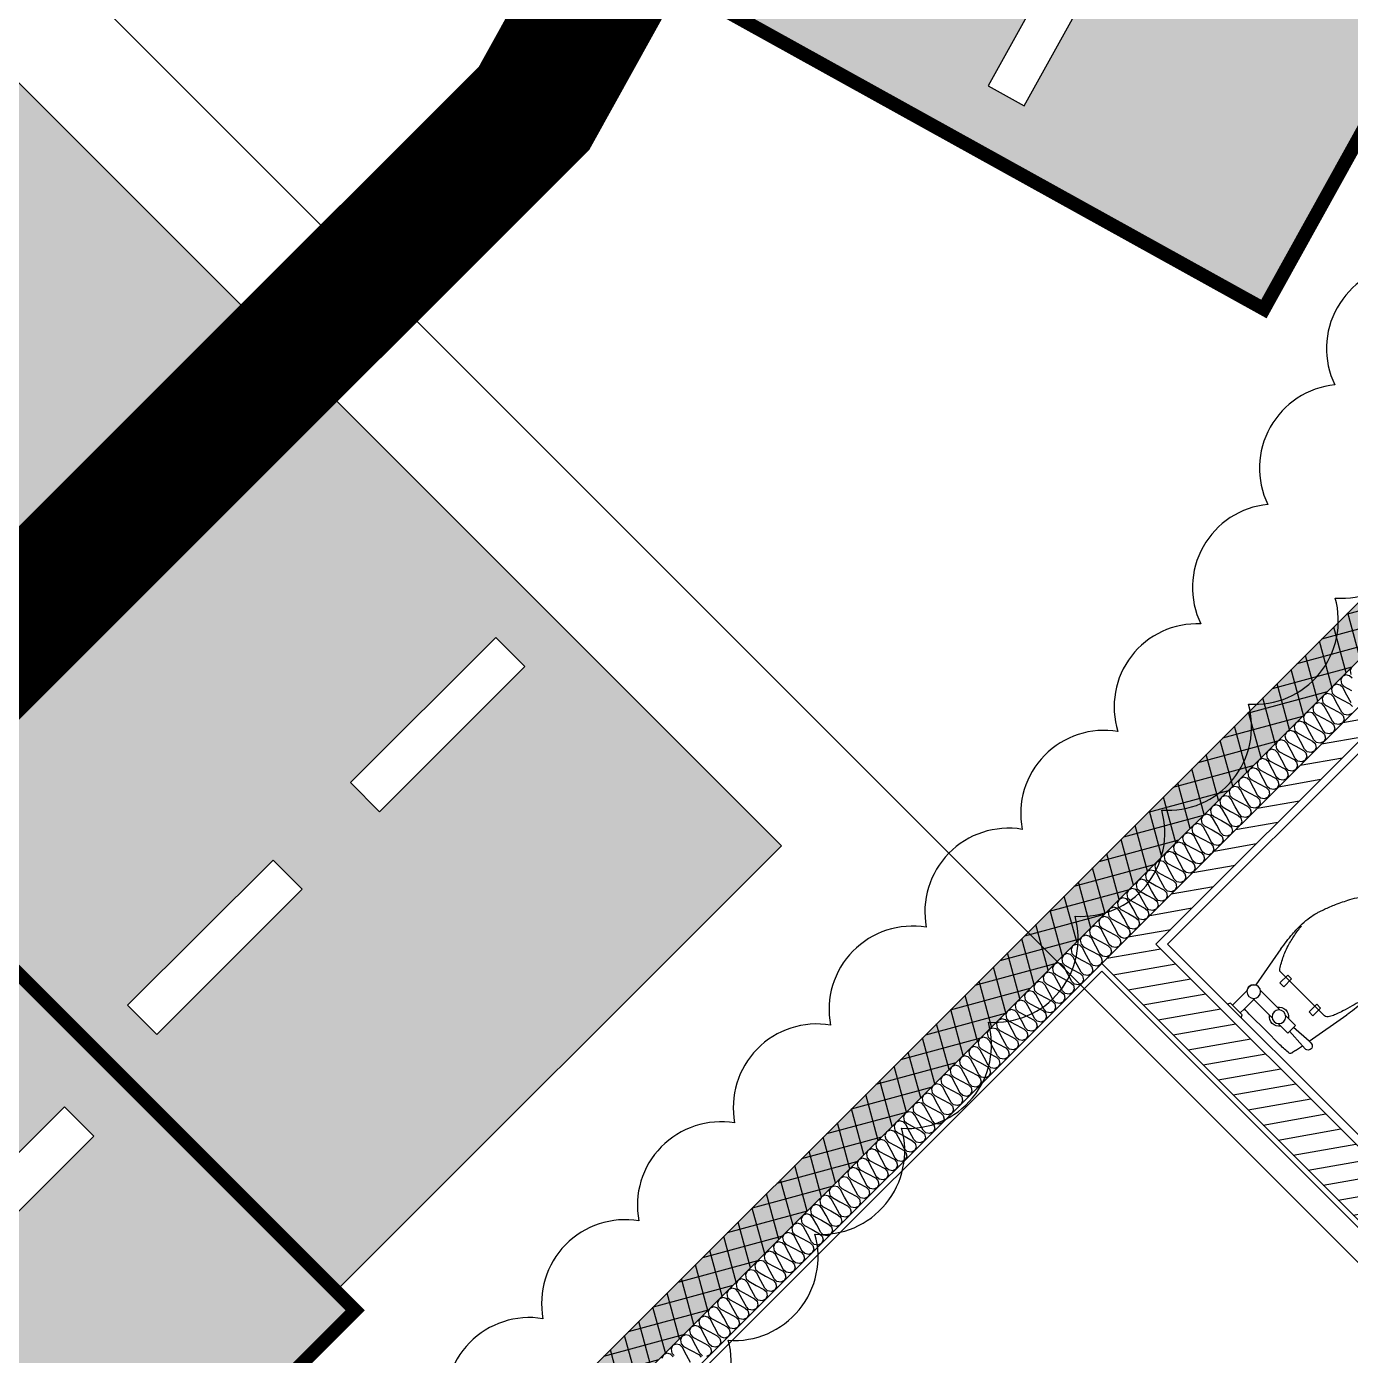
# Model space of a CAD drawing. Header units: millimetres. Extents: x -21000 to 567700, y 435000 to 850800.
# Drawn here: x 230118 to 234950, y 604985 to 609836 of the extents above; entities that cross this region are included whole.
import ezdxf
from ezdxf.xclip import XClip

# ---------------------------------------------------------------- set-up
doc = ezdxf.new("R2010")
doc.units = ezdxf.units.MM
doc.header["$LTSCALE"] = 700
doc.header["$XCLIPFRAME"] = 2
for name, pattern in [('AB_Pbase$0$주차장기둥$0$CEN', [62, 60, -1, 0, -1]), ('HIDDEN', [9.525, 6.35, -3.175]), ('p_구조전체평면도중심선$0$AB_Pbase$0$HIDDEN', [9.525, 6.35, -3.175])]:
    doc.linetypes.add(name, pattern=pattern)
doc.layers.get('0').update_dxf_attribs({"color": 2})
doc.layers.get('Defpoints').update_dxf_attribs({"color": 171})
for name, color, linetype in [('AB_Pbase$0$ELE8', 8, 'Continuous'), ('AB_Pbase$0$FIN', 6, 'Continuous'), ('AB_Pbase$0$fix', 6, 'Continuous'), ('AB_Pbase$0$HAT-BR', 5, 'Continuous'), ('AB_Pbase$0$INS', 8, 'Continuous'), ('AB_Pbase$0$WAL', 3, 'Continuous'), ('AB_Pbase$0$경량벽체 세대창고 모듈', 4, 'HIDDEN'), ('AB_Pbase$0$주차-sol', 254, 'Continuous'), ('AB_Pbase$0$주차-여행', 221, 'Continuous'), ('AB_Pbase$0$주차-일반', 9, 'Continuous'), ('AB_Pbase$0$주차장기둥$0$CEN_P', 244, 'AB_Pbase$0$주차장기둥$0$CEN'), ('p_구조전체평면도중심선$0$# 공구분할', 3, 'Continuous')]:
    doc.layers.add(name, color=color, linetype=linetype)

# ---------------------------------------------------------------- blocks, each defined once
blk = doc.blocks.new('AB_Pbase$0$C4FB110F8')
at = {"layer": 'AB_Pbase$0$fix'}
for p, q in [((20, 670), (15, 680)), ((15, 680), (85, 680)), ((85, 680), (80, 670)), ((30, 670), (20, 670)), ((30, 595), (30, 670)), ((30, 670), (70, 670)), ((80, 670), (70, 670)), ((70, 670), (70, 648.7)), ((70, 595), (70, 648.7)), ((105, 650), (180, 650)), ((180, 650), (255, 650)), ((65, 600), (165, 600)), ((195, 600), (245, 600)), ((245, 600), (245, 560)), ((310, 625), (315.6, 594.2)), ((315.6, 594.2), (330, 595)), ((10, 400), (37.9, 558.1)), ((65, 560), (165, 560)), ((245, 560), (195, 560)), ((320.8, 565.5), (350, 400)), ((330, 565), (320.8, 565.5)), ((95, 490), (115, 490)), ((95, 450), (95, 490)), ((115, 490), (115, 450)), ((245, 490), (245, 450)), ((265, 490), (245, 490)), ((265, 450), (265, 490)), ((65, 460), (180, 460)), ((115, 450), (95, 450)), ((180, 460), (295, 460)), ((245, 450), (265, 450))]:
    blk.add_line(p, q, dxfattribs=at)
blk.add_lwpolyline([(245, 590), (315.6, 594.2, -1.060552)], format="xyb", dxfattribs=at)
blk.add_lwpolyline([(320.8, 565.5), (245, 570)], dxfattribs=at)
for centre in [(50, 580), (180, 580)]:
    blk.add_circle(centre, 25, dxfattribs=at)
for centre, radius, start, end in [((105, 187.3), 462.7, 90, 94.3383), ((255, 187.3), 462.7, 84.2894, 90), ((300.5, 642.7), 5.01, 27.0737, 84.2894), ((287.2, 635.9), 20, 14.0362, 27.0737), ((63.1, 579.9), 251, 10.3597, 14.0362), ((50, 580), 25, 143.1301, 241.0628), ((180, 580), 35, 34.8499, 145.1501), ((330.9, 580), 15, 266.6335, 93.3665), ((180, 580), 35, 214.8499, 325.1501), ((462.9, 205.7), 474.7, 150.4325, 153.4349), ((201.7, 353.9), 174.4, 143.1301, 150.4325), ((65, 456.5), 3.54, 90, 143.1301), ((295, 447.7), 12.3, 45, 90), ((265, 417.7), 54.8, 24.0722, 45), ((49.1, 321.2), 291.3, 20.556, 24.0722), ((773.4, 267.5), 774.8, 170.1534, 175.2364), ((246, 309.2), 234.4, 157.1947, 164.0546), ((309.1, 282.6), 302.8, 153.4349, 157.1947), ((-206, 225.6), 563.7, 18.0286, 20.556), ((-681.9, 70.6), 1064.2, 15.9454, 18.0286), ((-413.4, 267.5), 774.8, 4.7636, 9.8466), ((596.8, 208.9), 599.2, 164.0546, 168.3435), ((-454.7, 135.6), 827.8, 13.5834, 15.9454), ((441.1, 295.2), 441.4, 175.2364, 181.9723), ((340.2, 261.9), 337.2, 168.3435, 175.6013), ((112.5, 272.6), 244.3, 4.3987, 13.5834), ((-81.1, 295.2), 441.4, 358.0277, 4.7636), ((303.4, 290.4), 303.5, 181.9723, 188.7462), ((213.8, 276.7), 212.9, 188.7462, 196.8361), ((146.2, 276.7), 212.9, 343.1639, 351.2538), ((56.6, 290.4), 303.5, 351.2538, 358.0277), ((446.3, 347), 455.9, 196.8361, 198.4349), ((968.9, 521.2), 1006.7, 198.4349, 199.5108), ((-608.9, 521.2), 1006.7, 340.4892, 341.5651), ((-86.3, 347), 455.9, 341.5651, 343.1639), ((550.1, 372.8), 562.4, 199.5108, 203.9625), ((-190.1, 372.8), 562.4, 336.0375, 340.4892), ((846.6, 504.6), 886.9, 203.9625, 207.5073), ((-486.6, 504.6), 886.9, 332.4927, 336.0375), ((252.7, 195.3), 217.3, 207.5073, 216.8699), ((297.4, 228.8), 273.1, 216.8699, 225.2192), ((62.6, 228.8), 273.1, 314.7808, 323.1301), ((107.3, 195.3), 217.3, 323.1301, 332.4927), ((221.2, 152.1), 165, 225.2192, 236.3099), ((175.5, 83.5), 82.6, 236.3099, 252.0099), ((183.3, 107.6), 107.9, 252.0099, 260.5377), ((180, 87.7), 87.7, 260.5377, 270), ((180, 87.7), 87.7, 270, 279.4623), ((176.7, 107.6), 107.9, 279.4623, 287.9901), ((184.5, 83.5), 82.6, 287.9901, 303.6901), ((138.8, 152.1), 165, 303.6901, 314.7808)]:
    blk.add_arc(centre, radius, start, end, dxfattribs=at)
blk = doc.blocks.new('AB_Pbase$0$주차장기둥$0$cen 2bl 지하')
at = {"layer": 'AB_Pbase$0$주차장기둥$0$CEN_P', "color": 54}
blk.add_line((-87764.1, 77982.1), (41391.4, 40910.3), dxfattribs=at)
blk = doc.blocks.new('AB_Pbase$0$주차장기둥')
at = {"rotation": 1.99999810188403}
blk.add_blockref('AB_Pbase$0$주차장기둥$0$cen 2bl 지하', (36991.8, -11666.7), dxfattribs=at)
blk = doc.blocks.new('AB_Pbase$0$AB_Pbase-여행주차_')
at = {"layer": 'AB_Pbase$0$주차-sol'}
h = blk.add_hatch(color=252, dxfattribs=at)
h.paths.add_polyline_path([(54378012.4, -70102333.7), (54378012.4, -70097233.7), (54375512.4, -70097233.7), (54375512.4, -70102333.7)])
h.paths.add_polyline_path([(54377037.4, -70098358.7), (54377037.4, -70098508.7), (54377787.4, -70098508.7), (54377787.4, -70098358.7)], flags=16)
h.paths.add_polyline_path([(54376487.4, -70098358.7), (54376487.4, -70098508.7), (54375737.4, -70098508.7), (54375737.4, -70098358.7)], flags=16)
at = {"layer": 'AB_Pbase$0$주차-여행', "const_width": 50}
blk.add_lwpolyline([(54378012.4, -70102333.7), (54378012.4, -70097233.7), (54375512.4, -70097233.7), (54375512.4, -70102333.7)], close=True, dxfattribs=at)
at = {"layer": 'AB_Pbase$0$주차-여행', "color": 5, "ltscale": 600}
for points in [[(54376487.4, -70098358.7), (54376487.4, -70098508.7), (54375737.4, -70098508.7), (54375737.4, -70098358.7)], [(54377037.4, -70098358.7), (54377037.4, -70098508.7), (54377787.4, -70098508.7), (54377787.4, -70098358.7)]]:
    blk.add_lwpolyline(points, close=True, dxfattribs=at)
blk = doc.blocks.new('AB_Pbase$0$주차일반')
at = {"layer": 'AB_Pbase$0$주차-sol'}
h = blk.add_hatch(color=254, dxfattribs=at)
h.dxf.hatch_style = 1
h.paths.add_polyline_path([(0, 0), (-2300, 0), (-2300, -5000), (0, -5000)])
h.paths.add_polyline_path([(-200, -3725), (-200, -3875), (-950, -3875), (-950, -3725)], flags=16)
h.paths.add_polyline_path([(-1350, -3725), (-1350, -3875), (-2100, -3875), (-2100, -3725)], flags=16)
at = {"layer": 'AB_Pbase$0$주차-일반', "color": 6}
for points in [[(0, 0), (0, -5000), (-2300, -5000), (-2300, 0)], [(-1350, -3875), (-1350, -3725), (-2100, -3725), (-2100, -3875)], [(-950, -3875), (-950, -3725), (-200, -3725), (-200, -3875)]]:
    blk.add_lwpolyline(points, close=True, dxfattribs=at)
blk = doc.blocks.new('AB_Pbase$0$pppaaa_1_1')
at = {"layer": 'AB_Pbase$0$주차-여행'}
for p, rotation in [((87906040.6, 14185065.9), 240.9999951355171), ((88243891.7, -10535107), 224.9848186016877)]:
    blk.add_blockref('AB_Pbase$0$AB_Pbase-여행주차_', p, dxfattribs=dict(at, rotation=rotation))
at = {"layer": 'AB_Pbase$0$주차-일반', "xscale": -1, "rotation": 44.98481870498729}
blk.add_blockref('AB_Pbase$0$주차일반', (227712.3, 608756.6), dxfattribs=at)
blk = doc.blocks.new('AB_Pbase')
at = {"layer": 'AB_Pbase$0$ELE8'}
h = blk.add_hatch(dxfattribs=at)
h.set_pattern_fill('NET', color=256, scale=20, angle=15.182184)
h.paths.add_polyline_path([(242568.3, 621077.2), (244588.7, 619957.3), (244661.4, 620088.5), (242509.8, 621281.1), (235027.7, 607783.1), (226424.5, 599184.4), (258210.1, 567381.9), (260268.4, 566241), (260341.1, 566372.2), (258301.3, 567502.9), (226636.7, 599184.4), (235148.7, 607691.9)])
h.paths.add_polyline_path([(247382.1, 630071), (247513.3, 629998.3), (244996.1, 625456.7), (246272.9, 624749), (245110.6, 622652.1), (244979.4, 622724.8), (246069, 624690.5), (244792, 625398.3)])
h.paths.add_polyline_path([(247988.2, 631164.3), (247876.7, 630963.1), (248007.8, 630890.4), (248119.4, 631091.6)])
h.paths.add_polyline_path([(255793.4, 631519.8), (255866.2, 631650.9), (250046.2, 634877.1), (248482.7, 632056.4), (248613.9, 631983.7), (250104.6, 634673.1)])
at = {"layer": 'AB_Pbase$0$HAT-BR'}
h = blk.add_hatch(dxfattribs=at)
h.set_pattern_fill('ANSI31', color=256, scale=20, angle=145)
h.paths.add_polyline_path([(235929.4, 604527.6), (236063.8, 604661.9), (238153, 602571.6), (240063.6, 606018.4), (240229.8, 605926.3), (238280.5, 602409.7), (237010.4, 601140.3), (237826.9, 600323.4), (237692.5, 600189.1), (236741.7, 601140.4), (238029, 602427)])
h.paths.add_polyline_path([(238632.8, 599517.1), (232550.1, 593437.5), (232684.4, 593303.2), (238767.1, 599382.7)])
h.paths.add_polyline_path([(239573, 598576.4), (244422.5, 593724.3), (238339.7, 587644.8), (238205.4, 587779.2), (244153.8, 593724.4), (239438.6, 598442)])
h.paths.add_polyline_path([(253366.3, 576146.8), (254890.9, 574621.3), (254756.5, 574487), (253231.9, 576012.5)], flags=17)
h.paths.add_polyline_path([(246954.3, 581883.1), (245525.6, 580455.2), (245391.3, 580589.5), (246820, 582017.5)])
h.paths.add_polyline_path([(247173.6, 582371), (252407.6, 587602.2), (252541.9, 587467.8), (247308, 582236.6)])
h.paths.add_polyline_path([(260580.1, 582120.7), (261142.4, 583135.1), (260976.2, 583227.2), (260414, 582212.8)], flags=17)
h.paths.add_polyline_path([(263886.9, 576046.1), (264234.4, 575698.5), (264194.3, 575658.4), (265114.4, 575148.5), (265206.5, 575314.6)])
edge = h.paths.add_edge_path()
edge.add_line((263638.9, 581842.7), (261303.6, 583137.2))
edge.add_line((261303.6, 583137.2), (261395.8, 583303.3))
edge.add_line((261395.8, 583303.3), (265930.7, 580789.6))
edge.add_line((265930.7, 580789.6), (269809.1, 587786.6))
edge.add_line((269809.1, 587786.6), (269975.3, 587694.4))
edge.add_line((269975.3, 587694.4), (266096.8, 580697.5))
edge.add_line((266096.8, 580697.5), (266534.1, 580455.1))
edge.add_line((266534.1, 580455.1), (266442, 580288.9))
edge.add_line((266442, 580288.9), (263805.1, 581750.6))
edge.add_line((263638.9, 581842.7), (262485.1, 579761.3))
edge.add_line((263805.1, 581750.6), (261405.4, 577421.6))
edge.add_line((262393, 579595.1), (259935.3, 580957.4))
edge.add_line((262485.1, 579761.3), (259861.3, 581215.7))
edge.add_line((262393, 579595.1), (261239.3, 577513.7))
edge.add_line((259861.3, 581215.7), (259168.1, 579965.2))
edge.add_line((259334.3, 579873.1), (259168.1, 579965.2))
edge.add_line((259935.3, 580957.4), (259334.3, 579873.1))
edge.add_line((261239.3, 577513.7), (258615.4, 578968.1))
edge.add_line((258615.4, 578968.1), (258523.3, 578802))
edge.add_line((258523.3, 578802), (263739.4, 575910.6))
edge.add_line((263739.4, 575910.6), (263879.2, 576050.4))
edge.add_line((263879.2, 576050.4), (261405.4, 577421.6))
edge = h.paths.add_edge_path()
edge.add_line((273761.7, 610263.5), (273411.9, 610457.4))
edge.add_line((273411.9, 610457.4), (273281, 610221.2))
edge.add_line((273281, 610221.2), (271837.9, 611021.2))
edge.add_line((271837.9, 611021.2), (270579.8, 608751.5))
edge.add_line((270579.8, 608751.5), (267899.1, 610237.5))
edge.add_line((267899.1, 610237.5), (268345.1, 611042.1))
edge.add_line((268345.1, 611042.1), (267907.8, 611284.5))
edge.add_line((267907.8, 611284.5), (267461.8, 610479.9))
edge.add_line((267461.8, 610479.9), (264676.1, 612024))
edge.add_line((264676.1, 612024), (266867.4, 615977.3))
edge.add_line((266867.4, 615977.3), (266701.3, 616069.4))
edge.add_line((266701.3, 616069.4), (265295.3, 613533))
edge.add_line((265295.3, 613533), (264945.5, 613726.9))
edge.add_line((264945.5, 613726.9), (264853.4, 613560.7))
edge.add_line((264853.4, 613560.7), (265203.2, 613366.8))
edge.add_line((265203.2, 613366.8), (264417.8, 611949.9))
edge.add_line((264417.8, 611949.9), (276229.5, 605402.6))
edge.add_line((276229.5, 605402.6), (278088.8, 608756.8))
edge.add_line((278088.8, 608756.8), (278565.5, 608492.5))
edge.add_line((278565.5, 608492.5), (278798.2, 608912.4))
edge.add_line((278798.2, 608912.4), (278719.4, 608956))
edge.add_line((278719.4, 608956), (278578.9, 608702.3))
edge.add_line((278578.9, 608702.3), (278093.4, 608971.4))
edge.add_line((278093.4, 608971.4), (278825.5, 610292.1))
edge.add_line((278825.5, 610292.1), (278746.8, 610335.7))
edge.add_line((278746.8, 610335.7), (278092.3, 609155))
edge.add_line((278092.3, 609155), (277414.5, 609530.7))
edge.add_line((277414.5, 609530.7), (277370.8, 609452))
edge.add_line((277370.8, 609452), (278048.7, 609076.3))
edge.add_line((278048.7, 609076.3), (276155.5, 605660.9))
edge.add_line((276155.5, 605660.9), (275027.2, 606286.3))
edge.add_line((275027.2, 606286.3), (275473.2, 607090.9))
edge.add_line((275473.2, 607090.9), (275394.5, 607134.6))
edge.add_line((275394.5, 607134.6), (274948.5, 606329.9))
edge.add_line((274948.5, 606329.9), (274668.6, 606485.1))
edge.add_line((274668.6, 606485.1), (275114.6, 607289.7))
edge.add_line((275114.6, 607289.7), (275035.9, 607333.3))
edge.add_line((275035.9, 607333.3), (274589.9, 606528.7))
edge.add_line((274589.9, 606528.7), (270746, 608659.4))
edge.add_line((270746, 608659.4), (271911.9, 610762.9))
edge.add_line((271911.9, 610762.9), (273538.7, 609861.1))
edge.add_line((273538.7, 609861.1), (273766.6, 610272.2))
h.paths.add_polyline_path([(249823.9, 630123.9), (248214.6, 631015.9), (248122.5, 630849.7), (249731.8, 629957.7)])
h.paths.add_polyline_path([(264448.6, 621462.8), (264706.6, 621319.7), (264798.7, 621485.9), (263959.1, 621951.3), (263866.9, 621785.1), (264282.4, 621554.9), (263271.6, 619731.3), (263437.7, 619639.2)])
h.paths.add_polyline_path([(269499.6, 619034.5), (268660, 619499.9), (268567.9, 619333.7), (269048.9, 619067.1), (267972.6, 617125.4), (268138.8, 617033.3), (269215.1, 618975), (269407.5, 618868.3)])
h.paths.add_polyline_path([(278950.9, 618872.1), (277573.4, 619635.6), (275440.2, 615787.3), (272265.3, 617547.2), (272173.2, 617381), (274499.7, 616091.4), (273527.6, 614337.8), (273693.8, 614245.7), (274665.9, 615999.3), (276004, 615257.5), (276166.4, 615550.5), (275676.7, 615822), (277647.4, 619377.4), (278858.8, 618705.9)])
h.paths.add_polyline_path([(271683.5, 616497.6), (271517.4, 616589.7), (270492, 614739.9), (270658.2, 614647.8)])
h.paths.add_polyline_path([(266121, 619581), (265095.6, 617731.2), (264929.4, 617823.3), (265954.8, 619673.1)])
h.paths.add_polyline_path([(264405.1, 617124.9), (264497.2, 617291.1), (264296.1, 617402.6), (264203.9, 617236.4)])
edge = h.paths.add_edge_path()
edge.add_line((261140, 623342.4), (261232.1, 623508.6))
edge.add_line((261232.1, 623508.6), (257484.4, 625586))
edge.add_line((257484.4, 625586), (257392.3, 625419.8))
edge.add_line((257392.3, 625419.8), (258756.7, 624663.5))
edge.add_line((258756.7, 624663.5), (257030.8, 621549.9))
edge.add_line((257030.8, 621549.9), (255666.4, 622306.2))
edge.add_line((255666.4, 622306.2), (255622.7, 622227.5))
edge.add_line((255622.7, 622227.5), (256987.1, 621471.2))
edge.add_line((256987.1, 621471.2), (256735, 621016.4))
edge.add_line((256735, 621016.4), (256813.8, 620972.7))
edge.add_line((256813.8, 620972.7), (258835.4, 624619.9))
edge.add_line((258835.4, 624619.9), (261140, 623342.4))
h.paths.add_polyline_path([(252295.3, 623557.4), (252251.7, 623478.7), (252800.5, 623174.5), (252844.1, 623253.2)], flags=17)
h.paths.add_polyline_path([(278024, 614023.5), (278741.6, 615317.9), (277798.7, 613617.1), (277877.5, 613573.4), (278119.7, 614010.5), (279335.4, 613336.6), (279379.1, 613415.3), (278163.4, 614089.2), (278820.3, 615274.3), (278741.6, 615317.9)])
h.paths.add_polyline_path([(276999.8, 611990.1), (277047.9, 611963.4), (276926.7, 611744.8), (276799.9, 611815.1), (277163.5, 612471), (277242.2, 612427.4)], flags=17)
h.paths.add_polyline_path([(275349.5, 612653.4), (275456.1, 612845.8), (275766.5, 612673.7), (275659.8, 612481.3)], flags=17)
h.paths.add_polyline_path([(274915.1, 612859.8), (274748.9, 612952), (274506.5, 612514.6), (274672.7, 612422.5)], flags=17)
h.paths.add_polyline_path([(279024.5, 610867.8), (280144.5, 612888.1), (280223.2, 612844.5), (279103.3, 610824.1)])
h.paths.add_polyline_path([(279601.8, 610547.8), (280721.7, 612568.2), (280800.4, 612524.5), (279680.5, 610504.2)])
edge = h.paths.add_edge_path()
edge.add_line((268115.9, 579441.1), (268710.6, 579111.4))
edge.add_line((268710.6, 579111.4), (268676.7, 579050.2))
edge.add_line((268676.7, 579050.2), (271436.1, 577520.6))
edge.add_line((271436.1, 577520.6), (271470, 577581.9))
edge.add_line((271470, 577581.9), (271528.2, 577686.8))
edge.add_line((271528.2, 577686.8), (268174.1, 579546.1))
edge.add_line((268174.1, 579546.1), (268115.9, 579441.1))
h.paths.add_polyline_path([(252546, 576288.4), (251117.3, 574860.5), (254615.6, 571360.4), (257807.1, 577118), (257640.9, 577210.2), (255736.8, 573775), (255682.7, 573829.2), (255548.3, 573694.9), (255641, 573602.1), (254521.2, 571582.1), (251315.3, 574789.7), (252680.4, 576154.1)])
h.paths.add_polyline_path([(254748.7, 622094.5), (254457.8, 621569.8), (254624, 621477.7), (254914.9, 622002.4)], flags=17)
h.paths.add_polyline_path([(260390.1, 620339.5), (260224, 620431.6), (261377.8, 622513.2), (261544, 622421.1)])
h.paths.add_polyline_path([(246694.2, 601788.4), (244262.8, 603136.2), (244354.9, 603302.4), (246786.3, 601954.6)])
h.paths.add_polyline_path([(264513.8, 616681.6), (263362.4, 614604.4), (263948.4, 614279.6), (263856.3, 614113.4), (262500.6, 614864.9), (262592.7, 615031.1), (263196.2, 614696.5), (264347.6, 616773.8)])
h.paths.add_polyline_path([(251505.8, 616203), (251413.7, 616036.9), (267384.3, 607184.2), (267476.4, 607350.4)])
h.paths.add_polyline_path([(271057.7, 605148), (274188.8, 603412.4), (272429, 600237.5), (270189.9, 601478.7), (270097.8, 601312.5), (274624, 598803.6), (274716.1, 598969.8), (272595.1, 600145.4), (274355, 603320.3), (277464.3, 601596.8), (270405.5, 588862.3), (265870.5, 591376.1), (265778.4, 591209.9), (270479.5, 588604), (277722.6, 601670.9), (271149.8, 605314.2)])
h.paths.add_polyline_path([(255481.8, 630440.5), (255389.7, 630274.4), (255792, 630051.4), (254296.4, 627353.1), (254375.1, 627309.5), (255870.8, 630007.7), (258726.4, 628424.8), (257230.8, 625726.6), (257396.9, 625634.5), (258984.7, 628498.9)])
h.paths.add_polyline_path([(252754.7, 624571.9), (253714.6, 626303.6), (253793.4, 626260), (252833.4, 624528.2)])
h.paths.add_polyline_path([(271454, 617733.9), (271546.1, 617900.1), (271143.9, 618123.1), (271051.8, 617956.9)])
h.paths.add_polyline_path([(274129.6, 612597.8), (274173.2, 612676.5), (272975, 613340.7), (272679.2, 612807.2), (272845.4, 612715.1), (273097.5, 613169.9)], flags=17)
h.paths.add_polyline_path([(261119, 615848), (261285.2, 615755.9), (262691.1, 618292.3), (262525, 618384.4)])
h.paths.add_polyline_path([(261302.7, 615746.2), (261210.6, 615580), (261503.6, 615417.6), (261595.7, 615583.7)], flags=17)
h.paths.add_polyline_path([(260779.6, 615235.7), (260945.8, 615143.6), (260407.7, 614172.8), (247559.5, 621294.6), (247428.3, 621367.4), (245110.6, 622652.1), (245202.7, 622818.3), (246042.3, 622352.9), (246488.4, 623157.5), (246654.5, 623065.4), (246208.5, 622260.8), (248062.7, 621233), (249400.8, 623646.9), (248952.5, 623895.4), (248996.2, 623974.1), (249984.5, 623426.3), (249940.9, 623347.5), (249479.5, 623603.3), (248141.4, 621189.3), (250017.5, 620149.4), (251359.6, 622570.7), (250948.5, 622798.5), (250988.1, 622869.9), (251939.3, 622342.7), (251895.6, 622264), (251434.3, 622519.7), (250096.2, 620105.8), (252811.9, 618600.4), (253257.9, 619405.1), (253336.6, 619361.5), (252890.6, 618556.8), (253257.9, 618353.2), (254159.7, 619980), (253792.3, 620183.6), (253676, 619973.7), (253597.3, 620017.3), (253905.1, 620572.7), (254071.3, 620480.6), (253971.9, 620301.3), (254627.9, 619937.7), (254535.8, 619771.5), (254238.4, 619936.4), (253336.7, 618309.6), (254613.6, 617601.7), (255607.5, 619394.7), (255773.6, 619302.6), (254779.8, 617509.6), (260333.6, 614431.1)])
h.paths.add_polyline_path([(251257.3, 624727.3), (251091.2, 624819.4), (250887.5, 624452.1), (248071, 626013.3), (247978.9, 625847.1), (247979.1, 625847), (246827.7, 623769.8), (246993.9, 623677.6), (248145.3, 625754.9), (251552, 623866.5), (251644.1, 624032.7), (251053.7, 624359.9)])
h.paths.add_polyline_path([(239278.8, 608614.4), (239444.9, 608522.3), (239503.1, 608627.2), (240058.5, 608319.4), (240150.6, 608485.5), (239595.2, 608793.4), (239937, 609410), (239416.6, 609698.5), (239373, 609619.7), (239727.2, 609423.4)], flags=17)
h.paths.add_polyline_path([(249096, 617321.6), (249188.1, 617487.8), (246328.1, 619073.1), (246196.9, 619145.8), (244727.6, 619960.3), (244635.4, 619794.1)])
h.paths.add_polyline_path([(244912.1, 609773.6), (245004.2, 609939.8), (238523.3, 613532.3), (235245.5, 607619), (234042, 606416.1), (235434.6, 605022.7), (235569, 605157.1), (234240, 606486.8), (235318, 607564.2), (236122.2, 609014.9), (238706.7, 607582.3), (238270.4, 606795.2), (238991.9, 606395.2), (239084, 606561.4), (238528.6, 606869.2), (239047.4, 607805.1), (238881.2, 607897.2), (238798.8, 607748.5), (238357.1, 607993.3), (239086.7, 609309.6), (239008, 609353.3), (238278.4, 608037), (236214.3, 609181.1), (238509.9, 613322.4), (242795.5, 610946.9), (241038.1, 607776.4), (241204.2, 607684.3), (242961.7, 610854.8)])
h.paths.add_polyline_path([(254770.9, 631457.8), (254937, 631365.6), (255145.7, 631742.1), (254979.5, 631834.2)])
h.paths.add_polyline_path([(254539.5, 630648.5), (254373.3, 630740.6), (254143, 630325.1), (253548.3, 630654.8), (253504.7, 630576.1), (254099.4, 630246.4), (253042.5, 628339.7), (251765.6, 629047.6), (252822.5, 630954.2), (252848.7, 630939.7), (252892.3, 631018.4), (252787.4, 631076.6), (251686.9, 629091.2), (250436.1, 629784.5), (250344, 629618.3), (251594.7, 628925), (250494.2, 626939.6), (250599.2, 626881.5), (250642.8, 626960.2), (250616.6, 626974.7), (251673.5, 628881.4), (252950.4, 628173.6), (251893.5, 626266.9), (251298.8, 626596.6), (251255.1, 626517.9), (251849.9, 626188.2), (251488.7, 625536.6), (251654.9, 625444.5)])
at = {"layer": 'AB_Pbase$0$경량벽체 세대창고 모듈'}
h = blk.add_hatch(dxfattribs=at)
h.set_pattern_fill('격자1', color=256)
h.set_pattern_definition([(360, (0, 0), (0, 1), []), (90, (0, 0), (-1, -1e-16), [])])
h.paths.add_polyline_path([(242568.3, 621077.2), (242641, 621208.4), (242509.8, 621281.1), (235027.7, 607783.1), (226424.5, 599184.4), (258210.1, 567381.9), (260268.4, 566241), (260341.1, 566372.2), (258301.3, 567502.9), (226636.7, 599184.4), (235148.7, 607691.9)])
h.paths.add_polyline_path([(247382.1, 630071), (247513.3, 629998.3), (244996.1, 625456.7), (246272.9, 624749), (245110.6, 622652.1), (244979.4, 622724.8), (246069, 624690.5), (244792, 625398.3)])
h.paths.add_polyline_path([(247988.2, 631164.3), (247876.7, 630963.1), (248007.8, 630890.4), (248119.4, 631091.6)])
h.paths.add_polyline_path([(255793.4, 631519.8), (255866.2, 631650.9), (250046.2, 634877.1), (248482.7, 632056.4), (248613.9, 631983.7), (250104.6, 634673.1)])
at = {"layer": 'AB_Pbase$0$FIN'}
for p, q in [((234282.4, 606486.7), (235342.2, 607546)), ((236332.5, 604435.6), (234282.4, 606486.7)), ((226806.4, 599184.3), (234042, 606416.1)), ((226834.6, 599184.3), (234042, 606387.8)), ((235420.5, 605008.6), (234042, 606387.8))]:
    blk.add_line(p, q, dxfattribs=at)
at = {"layer": 'AB_Pbase$0$INS'}
for points in [[(234954.4, 607497.7), (234948.5, 607485), (234951, 607470.6)], [(234956.1, 607457), (234946.8, 607466.3), (234933.2, 607469.7), (234920.5, 607463.8), (234914.5, 607451.1), (234917.1, 607436.6), (234926.4, 607427.3), (234954, 607412.5)], [(234951.8, 607367.9), (234937, 607395.5), (234922.2, 607423.1), (234912.8, 607432.4), (234899.3, 607435.8), (234886.5, 607429.9), (234880.6, 607417.1), (234883.1, 607402.7), (234892.5, 607393.4), (234920, 607378.5), (234947.6, 607363.7), (234956.9, 607354.3)], [(234954.4, 607328), (234941.7, 607322.1), (234927.2, 607324.6), (234917.9, 607334), (234903.1, 607361.6), (234888.2, 607389.1), (234878.9, 607398.5), (234865.3, 607401.9), (234852.6, 607395.9), (234846.6, 607383.2), (234849.2, 607368.8), (234858.5, 607359.4), (234886.1, 607344.6), (234913.7, 607329.7), (234923, 607320.4), (234926.4, 607306.8), (234920.4, 607294.1), (234907.7, 607288.2), (234893.3, 607290.7), (234883.9, 607300), (234869.1, 607327.6), (234854.3, 607355.2), (234844.9, 607364.5), (234831.4, 607367.9), (234818.6, 607362), (234812.7, 607349.3), (234815.2, 607334.9), (234824.6, 607325.5), (234852.1, 607310.7), (234879.7, 607295.8), (234889, 607286.5), (234892.4, 607272.9), (234886.5, 607260.2), (234873.8, 607254.2), (234859.3, 607256.8), (234850, 607266.1), (234835.2, 607293.7), (234820.3, 607321.3), (234811, 607330.6), (234797.4, 607334), (234784.7, 607328.1), (234778.7, 607315.3), (234781.3, 607300.9), (234790.6, 607291.6), (234818.2, 607276.7), (234845.8, 607261.9), (234855.1, 607252.5), (234858.5, 607239), (234852.5, 607226.2), (234839.8, 607220.3), (234825.4, 607222.8), (234816, 607232.2), (234801.2, 607259.8), (234786.4, 607287.3), (234777, 607296.7), (234763.5, 607300.1), (234750.7, 607294.1), (234744.8, 607281.4), (234747.3, 607267), (234756.7, 607257.6), (234784.2, 607242.8), (234811.8, 607227.9), (234821.1, 607218.6), (234824.5, 607205), (234818.6, 607192.3), (234805.9, 607186.4), (234791.4, 607188.9), (234782.1, 607198.2), (234767.3, 607225.8), (234752.4, 607253.4), (234743.1, 607262.7), (234729.5, 607266.1), (234716.8, 607260.2), (234710.8, 607247.5), (234713.4, 607233.1), (234722.7, 607223.7), (234750.3, 607208.9), (234777.9, 607194), (234787.2, 607184.7), (234790.6, 607171.1), (234784.6, 607158.4), (234771.9, 607152.4), (234757.5, 607155), (234748.1, 607164.3), (234733.3, 607191.9), (234718.5, 607219.5), (234709.1, 607228.8), (234695.6, 607232.2), (234682.8, 607226.3), (234676.9, 607213.5), (234679.4, 607199.1), (234688.8, 607189.8), (234716.3, 607174.9), (234743.9, 607160.1), (234753.2, 607150.7), (234756.6, 607137.2), (234750.7, 607124.4), (234738, 607118.5), (234723.5, 607121), (234714.2, 607130.4), (234699.4, 607158), (234684.5, 607185.5), (234675.2, 607194.9), (234661.6, 607198.3), (234648.9, 607192.3), (234642.9, 607179.6), (234645.5, 607165.2), (234654.8, 607155.9), (234682.4, 607141), (234710, 607126.1), (234719.3, 607116.8), (234722.7, 607103.2), (234716.7, 607090.5), (234704, 607084.6), (234689.6, 607087.1), (234680.2, 607096.4), (234665.4, 607124), (234650.6, 607151.6), (234641.2, 607160.9), (234627.7, 607164.3), (234614.9, 607158.4), (234609, 607145.7), (234611.5, 607131.3), (234620.9, 607121.9), (234648.4, 607107.1), (234676, 607092.2), (234685.3, 607082.9), (234688.7, 607069.3), (234682.8, 607056.6), (234670.1, 607050.6), (234655.6, 607053.2), (234646.3, 607062.5), (234631.5, 607090.1), (234616.6, 607117.7), (234607.3, 607127), (234593.7, 607130.4), (234581, 607124.5), (234575, 607111.8), (234577.6, 607097.3), (234586.9, 607088), (234614.5, 607073.1), (234642.1, 607058.3), (234651.4, 607048.9), (234654.8, 607035.4), (234648.8, 607022.6), (234636.1, 607016.7), (234621.7, 607019.2), (234612.3, 607028.6), (234597.5, 607056.2), (234582.7, 607083.7), (234573.3, 607093.1), (234559.8, 607096.5), (234547, 607090.5), (234541.1, 607077.8), (234543.6, 607063.4), (234553, 607054.1), (234580.5, 607039.2), (234608.1, 607024.3), (234617.4, 607015), (234620.8, 607001.4), (234614.9, 606988.7), (234602.2, 606982.8), (234587.7, 606985.3), (234578.4, 606994.7), (234563.6, 607022.2), (234548.7, 607049.8), (234539.4, 607059.2), (234525.8, 607062.5), (234513.1, 607056.6), (234507.1, 607043.9), (234509.7, 607029.5), (234519, 607020.1), (234546.6, 607005.3), (234574.2, 606990.4), (234583.5, 606981.1), (234586.9, 606967.5), (234580.9, 606954.8), (234568.2, 606948.8), (234553.8, 606951.4), (234544.4, 606960.7), (234529.6, 606988.3), (234514.8, 607015.9), (234505.4, 607025.2), (234491.9, 607028.6), (234479.1, 607022.7), (234473.2, 607010), (234475.7, 606995.5), (234485.1, 606986.2), (234512.6, 606971.3), (234540.2, 606956.5), (234549.5, 606947.1), (234552.9, 606933.6), (234547, 606920.8), (234534.3, 606914.9), (234519.8, 606917.5), (234510.5, 606926.8), (234495.7, 606954.4), (234480.8, 606982), (234471.5, 606991.3), (234457.9, 606994.7), (234445.2, 606988.7), (234439.2, 606976), (234441.8, 606961.6), (234451.1, 606952.3), (234478.7, 606937.4), (234506.3, 606922.5), (234515.6, 606913.2), (234519, 606899.6), (234513, 606886.9), (234500.3, 606881), (234485.9, 606883.5), (234476.5, 606892.9), (234461.7, 606920.4), (234446.9, 606948), (234437.5, 606957.4), (234424, 606960.8), (234411.2, 606954.8), (234405.3, 606942.1), (234407.8, 606927.7), (234417.2, 606918.3), (234444.7, 606903.5), (234472.3, 606888.6), (234481.6, 606879.3), (234485, 606865.7), (234479.1, 606853), (234466.4, 606847), (234451.9, 606849.6), (234442.6, 606858.9), (234427.8, 606886.5), (234412.9, 606914.1), (234403.6, 606923.4), (234390, 606926.8), (234377.3, 606920.9), (234371.3, 606908.2), (234373.9, 606893.7), (234383.2, 606884.4), (234410.8, 606869.5), (234438.4, 606854.7), (234447.7, 606845.3), (234451.1, 606831.8), (234445.1, 606819), (234432.4, 606813.1), (234418, 606815.7), (234408.6, 606825), (234393.8, 606852.6), (234379, 606880.2), (234369.6, 606889.5), (234356.1, 606892.9), (234343.3, 606887), (234337.4, 606874.2), (234339.9, 606859.8), (234349.3, 606850.5), (234376.8, 606835.6), (234404.4, 606820.8), (234413.7, 606811.4), (234417.1, 606797.8), (234411.2, 606785.1), (234398.5, 606779.2), (234384, 606781.7), (234374.7, 606791.1), (234359.9, 606818.6), (234345, 606846.2), (234335.7, 606855.6), (234322.1, 606859), (234309.4, 606853), (234303.4, 606840.3), (234306, 606825.9), (234315.3, 606816.5), (234342.9, 606801.7), (234370.5, 606786.8), (234379.8, 606777.5), (234383.2, 606763.9), (234377.2, 606751.2), (234364.5, 606745.2), (234350.1, 606747.8), (234340.7, 606757.1), (234325.9, 606784.7), (234311.1, 606812.3), (234301.7, 606821.6), (234288.2, 606825), (234275.4, 606819.1), (234269.5, 606806.4), (234272, 606791.9), (234281.4, 606782.6), (234308.9, 606767.7), (234336.5, 606752.9), (234345.8, 606743.6), (234349.2, 606730), (234343.3, 606717.2), (234330.6, 606711.3), (234316.1, 606713.9), (234306.8, 606723.2), (234292, 606750.8), (234277.1, 606778.4), (234267.8, 606787.7), (234254.2, 606791.1), (234241.5, 606785.2), (234235.5, 606772.4), (234238.1, 606758), (234247.4, 606748.7), (234275, 606733.8), (234302.6, 606719), (234311.9, 606709.6), (234315.3, 606696), (234309.3, 606683.3), (234296.6, 606677.4), (234282.2, 606679.9), (234272.8, 606689.3), (234258, 606716.8), (234243.2, 606744.4), (234233.8, 606753.8), (234220.3, 606757.2), (234207.5, 606751.2), (234201.6, 606738.5), (234204.1, 606724.1), (234213.5, 606714.7), (234241, 606699.9), (234268.6, 606685), (234277.9, 606675.7), (234281.3, 606662.1), (234275.4, 606649.4), (234262.7, 606643.4), (234248.2, 606646), (234238.9, 606655.3), (234224.1, 606682.9), (234209.2, 606710.5), (234199.9, 606719.8), (234186.3, 606723.2), (234173.6, 606717.3), (234167.6, 606704.6), (234170.2, 606690.1), (234179.5, 606680.8), (234207.1, 606665.9), (234234.7, 606651.1), (234244, 606641.8), (234247.4, 606628.2), (234241.4, 606615.5), (234228.7, 606609.5), (234214.3, 606612.1), (234204.9, 606621.4), (234190.1, 606649), (234175.3, 606676.6), (234165.9, 606685.9), (234152.4, 606689.3), (234139.6, 606683.4), (234133.7, 606670.6), (234136.2, 606656.2), (234145.6, 606646.9), (234173.1, 606632), (234200.7, 606617.2), (234210, 606607.8), (234213.4, 606594.2), (234207.5, 606581.5), (234194.8, 606575.6), (234180.3, 606578.1), (234171, 606587.5), (234156.2, 606615), (234141.3, 606642.6), (234132, 606652), (234118.4, 606655.4), (234105.7, 606649.4), (234099.7, 606636.7), (234102.3, 606622.3), (234111.6, 606612.9), (234139.2, 606598.1), (234166.8, 606583.2), (234176.1, 606573.9), (234179.5, 606560.3), (234173.5, 606547.6), (234160.8, 606541.6), (234146.4, 606544.2), (234137, 606553.5), (234122.2, 606581.1), (234107.4, 606608.7), (234098, 606618), (234084.5, 606621.4), (234071.7, 606615.5), (234065.8, 606602.8), (234068.3, 606588.3), (234077.7, 606579), (234105.2, 606564.2), (234132.8, 606549.3), (234142.1, 606540), (234145.5, 606526.4), (234139.6, 606513.7), (234126.9, 606507.7), (234112.4, 606510.3), (234103.1, 606519.6), (234088.3, 606547.2), (234073.4, 606574.8), (234064.1, 606584.1), (234050.5, 606587.5), (234037.8, 606581.6), (234031.8, 606568.8), (234034.4, 606554.4), (234043.7, 606545.1), (234071.3, 606530.2), (234098.9, 606515.4), (234108.2, 606506), (234111.6, 606492.4), (234105.6, 606479.7), (234092.9, 606473.8), (234078.5, 606476.3), (234069.1, 606485.7), (234054.3, 606513.3), (234039.5, 606540.8), (234030.1, 606550.2), (234016.6, 606553.6), (234003.8, 606547.6), (233997.9, 606534.9), (234000.4, 606520.5), (234009.8, 606511.1), (234037.3, 606496.3), (234064.9, 606481.4), (234074.2, 606472.1), (234077.6, 606458.5), (234071.7, 606445.8), (234059, 606439.9), (234044.5, 606442.4), (234035.2, 606451.7), (234020.4, 606479.3), (234005.5, 606506.9), (233996.2, 606516.2), (233982.6, 606519.6), (233969.9, 606513.7), (233963.9, 606501), (233966.5, 606486.5), (233975.8, 606477.2), (234003.4, 606462.4), (234031, 606447.5), (234040.3, 606438.2), (234043.7, 606424.6), (234037.7, 606411.9), (234025, 606405.9), (234010.6, 606408.5), (234001.2, 606417.8), (233986.4, 606445.4), (233971.6, 606473), (233962.2, 606482.3), (233948.7, 606485.7), (233935.9, 606479.8), (233930, 606467), (233932.5, 606452.6), (233941.9, 606443.3), (233969.4, 606428.4), (233997, 606413.6), (234006.3, 606404.2), (234009.7, 606390.7), (234003.8, 606377.9), (233991.1, 606372), (233976.6, 606374.5), (233967.3, 606383.9), (233952.5, 606411.5), (233937.6, 606439), (233928.3, 606448.4), (233914.7, 606451.8), (233902, 606445.8), (233896, 606433.1), (233898.6, 606418.7), (233907.9, 606409.3), (233935.5, 606394.5), (233963.1, 606379.6), (233972.4, 606370.3), (233975.8, 606356.7), (233969.8, 606344), (233957.1, 606338.1), (233942.7, 606340.6), (233933.3, 606349.9), (233918.5, 606377.5), (233903.7, 606405.1), (233894.3, 606414.4), (233880.8, 606417.8), (233868, 606411.9), (233862.1, 606399.2), (233864.6, 606384.8), (233874, 606375.4), (233901.5, 606360.6), (233929.1, 606345.7), (233938.4, 606336.4), (233941.8, 606322.8), (233935.9, 606310.1), (233923.2, 606304.1), (233908.7, 606306.7), (233899.4, 606316), (233884.6, 606343.6), (233869.7, 606371.2), (233860.4, 606380.5), (233846.8, 606383.9), (233834.1, 606378), (233828.1, 606365.2), (233830.7, 606350.8), (233840, 606341.5), (233867.6, 606326.6), (233895.2, 606311.8), (233904.5, 606302.4), (233907.9, 606288.9), (233901.9, 606276.1), (233889.2, 606270.2), (233874.8, 606272.7), (233865.4, 606282.1), (233850.6, 606309.7), (233835.8, 606337.2), (233826.4, 606346.6), (233812.9, 606350), (233800.1, 606344), (233794.2, 606331.3), (233796.7, 606316.9), (233806.1, 606307.5), (233833.6, 606292.7), (233861.2, 606277.8), (233870.5, 606268.5), (233873.9, 606254.9), (233868, 606242.2), (233855.3, 606236.3), (233840.8, 606238.8), (233831.5, 606248.1), (233816.7, 606275.7), (233801.8, 606303.3), (233792.5, 606312.6), (233778.9, 606316), (233766.2, 606310.1), (233760.2, 606297.4), (233762.8, 606283), (233772.1, 606273.6), (233799.7, 606258.8), (233827.3, 606243.9), (233836.6, 606234.6), (233840, 606221), (233834, 606208.3), (233821.3, 606202.3), (233806.9, 606204.9), (233797.5, 606214.2), (233782.7, 606241.8), (233767.9, 606269.4), (233758.5, 606278.7), (233745, 606282.1), (233732.2, 606276.2), (233726.3, 606263.4), (233728.8, 606249), (233738.2, 606239.7), (233765.7, 606224.8), (233793.3, 606210), (233802.6, 606200.6), (233806, 606187.1), (233800.1, 606174.3), (233787.4, 606168.4), (233772.9, 606170.9), (233763.6, 606180.3), (233748.8, 606207.9), (233733.9, 606235.4), (233724.6, 606244.8), (233711, 606248.2), (233698.3, 606242.2), (233692.3, 606229.5), (233694.9, 606215.1), (233704.2, 606205.8), (233731.8, 606190.9), (233759.4, 606176), (233768.7, 606166.7), (233772.1, 606153.1), (233766.1, 606140.4), (233753.4, 606134.5), (233739, 606137), (233729.6, 606146.3), (233714.8, 606173.9), (233700, 606201.5), (233690.6, 606210.8), (233677.1, 606214.2), (233664.3, 606208.3), (233658.4, 606195.6), (233660.9, 606181.2), (233670.3, 606171.8), (233697.8, 606157), (233725.4, 606142.1), (233734.7, 606132.8), (233738.1, 606119.2), (233732.2, 606106.5), (233719.5, 606100.5), (233705, 606103.1), (233695.7, 606112.4), (233680.9, 606140), (233666, 606167.6), (233656.7, 606176.9), (233643.1, 606180.3), (233630.4, 606174.4), (233624.4, 606161.7), (233627, 606147.2), (233636.3, 606137.9), (233663.9, 606123), (233691.5, 606108.2), (233700.8, 606098.8), (233704.2, 606085.3), (233698.2, 606072.5), (233685.5, 606066.6), (233671.1, 606069.1), (233661.7, 606078.5), (233646.9, 606106.1), (233632.1, 606133.6), (233622.7, 606143), (233609.2, 606146.4), (233596.4, 606140.4), (233590.5, 606127.7), (233593, 606113.3), (233602.4, 606104), (233629.9, 606089.1), (233657.5, 606074.2), (233666.8, 606064.9), (233670.2, 606051.3), (233664.3, 606038.6), (233651.6, 606032.7), (233637.1, 606035.2), (233627.8, 606044.6), (233613, 606072.1), (233598.1, 606099.7), (233588.8, 606109.1), (233575.2, 606112.4), (233562.5, 606106.5), (233556.5, 606093.8), (233559.1, 606079.4), (233568.4, 606070), (233596, 606055.2), (233623.6, 606040.3), (233632.9, 606031), (233636.3, 606017.4), (233630.3, 606004.7), (233617.6, 605998.7), (233603.2, 606001.3), (233593.8, 606010.6), (233579, 606038.2), (233564.2, 606065.8), (233554.8, 606075.1), (233541.3, 606078.5), (233528.5, 606072.6), (233522.6, 606059.9), (233525.1, 606045.4), (233534.5, 606036.1), (233562, 606021.2), (233589.6, 606006.4), (233598.9, 605997), (233602.3, 605983.5), (233596.4, 605970.7), (233583.6, 605964.8), (233569.2, 605967.4), (233559.9, 605976.7), (233545.1, 606004.3), (233530.2, 606031.9), (233520.9, 606041.2), (233507.3, 606044.6), (233494.6, 606038.6), (233488.6, 606025.9), (233491.2, 606011.5), (233500.5, 606002.2), (233528.1, 605987.3), (233555.7, 605972.4), (233565, 605963.1), (233568.4, 605949.5), (233562.4, 605936.8), (233549.7, 605930.9), (233535.3, 605933.4), (233525.9, 605942.8), (233511.1, 605970.3), (233496.3, 605997.9), (233486.9, 606007.3), (233473.4, 606010.7), (233460.6, 606004.7), (233454.7, 605992), (233457.2, 605977.6), (233466.6, 605968.2), (233494.1, 605953.4), (233521.7, 605938.5), (233531, 605929.2), (233534.4, 605915.6), (233528.5, 605902.9), (233515.7, 605896.9), (233501.3, 605899.5), (233492, 605908.8), (233477.2, 605936.4), (233462.3, 605964), (233453, 605973.3), (233439.4, 605976.7), (233426.7, 605970.8), (233420.7, 605958.1), (233423.3, 605943.6), (233432.6, 605934.3), (233460.2, 605919.4), (233487.8, 605904.6), (233497.1, 605895.2), (233500.5, 605881.7), (233494.5, 605868.9), (233481.8, 605863), (233467.4, 605865.6), (233458, 605874.9), (233443.2, 605902.5), (233428.4, 605930.1), (233419, 605939.4), (233405.5, 605942.8), (233392.7, 605936.9), (233386.8, 605924.1), (233389.3, 605909.7), (233398.7, 605900.4), (233426.2, 605885.5), (233453.8, 605870.7), (233463.1, 605861.3), (233466.5, 605847.7), (233460.6, 605835), (233447.8, 605829.1), (233433.4, 605831.6), (233424.1, 605841), (233409.3, 605868.5), (233394.4, 605896.1), (233385.1, 605905.5), (233371.5, 605908.9), (233358.8, 605902.9), (233352.8, 605890.2), (233355.4, 605875.8), (233364.7, 605866.4), (233392.3, 605851.6), (233419.8, 605836.7), (233429.2, 605827.4), (233432.6, 605813.8), (233426.6, 605801.1), (233413.9, 605795.1), (233399.5, 605797.7), (233390.1, 605807), (233375.3, 605834.6), (233360.5, 605862.2), (233351.1, 605871.5), (233337.6, 605874.9), (233324.8, 605869), (233318.9, 605856.3), (233321.4, 605841.8), (233330.8, 605832.5), (233358.3, 605817.6), (233385.9, 605802.8), (233395.2, 605793.5), (233398.6, 605779.9), (233392.7, 605767.1), (233379.9, 605761.2), (233365.5, 605763.8), (233356.2, 605773.1), (233341.4, 605800.7), (233326.5, 605828.3), (233317.2, 605837.6), (233303.6, 605841), (233290.9, 605835.1), (233284.9, 605822.3), (233287.5, 605807.9), (233296.8, 605798.6), (233324.4, 605783.7), (233351.9, 605768.9), (233361.3, 605759.5), (233364.7, 605745.9), (233358.7, 605733.2), (233346, 605727.3), (233331.6, 605729.8), (233322.2, 605739.2), (233307.4, 605766.7), (233292.6, 605794.3), (233283.2, 605803.7), (233269.7, 605807.1), (233256.9, 605801.1), (233251, 605788.4), (233253.5, 605774), (233262.9, 605764.6), (233290.4, 605749.8), (233318, 605734.9), (233327.3, 605725.6), (233330.7, 605712), (233324.8, 605699.3), (233312, 605693.3), (233297.6, 605695.9), (233288.3, 605705.2), (233273.5, 605732.8), (233258.6, 605760.4), (233249.3, 605769.7), (233235.7, 605773.1), (233223, 605767.2), (233217, 605754.5), (233219.6, 605740), (233228.9, 605730.7), (233256.5, 605715.8), (233284, 605701), (233293.4, 605691.7), (233296.8, 605678.1), (233290.8, 605665.4), (233278.1, 605659.4), (233263.7, 605662), (233254.3, 605671.3), (233239.5, 605698.9), (233224.7, 605726.5), (233215.3, 605735.8), (233201.8, 605739.2), (233189, 605733.3), (233183.1, 605720.5), (233185.6, 605706.1), (233195, 605696.8), (233222.5, 605681.9), (233250.1, 605667.1), (233259.4, 605657.7), (233262.8, 605644.1), (233256.9, 605631.4), (233244.1, 605625.5), (233229.7, 605628), (233220.4, 605637.4), (233205.6, 605664.9), (233190.7, 605692.5), (233181.4, 605701.9), (233167.8, 605705.3), (233155.1, 605699.3), (233149.1, 605686.6), (233151.7, 605672.2), (233161, 605662.8), (233188.6, 605648), (233216.1, 605633.1), (233225.5, 605623.8), (233228.9, 605610.2), (233222.9, 605597.5), (233210.2, 605591.5), (233195.8, 605594.1), (233186.4, 605603.4), (233171.6, 605631), (233156.8, 605658.6), (233147.4, 605667.9), (233133.9, 605671.3), (233121.1, 605665.4), (233115.2, 605652.7), (233117.7, 605638.2), (233127.1, 605628.9), (233154.6, 605614.1), (233182.2, 605599.2), (233191.5, 605589.9), (233194.9, 605576.3), (233189, 605563.6), (233176.2, 605557.6), (233161.8, 605560.2), (233152.5, 605569.5), (233137.7, 605597.1), (233122.8, 605624.7), (233113.5, 605634), (233099.9, 605637.4), (233087.2, 605631.5), (233081.2, 605618.7), (233083.8, 605604.3), (233093.1, 605595), (233120.7, 605580.1), (233148.2, 605565.3), (233157.6, 605555.9), (233161, 605542.3), (233155, 605529.6), (233142.3, 605523.7), (233127.9, 605526.2), (233118.5, 605535.6), (233103.7, 605563.2), (233088.9, 605590.7), (233079.5, 605600.1), (233066, 605603.5), (233053.2, 605597.5), (233047.3, 605584.8), (233049.8, 605570.4), (233059.2, 605561), (233086.7, 605546.2), (233114.3, 605531.3), (233123.6, 605522), (233127, 605508.4), (233121.1, 605495.7), (233108.3, 605489.8), (233093.9, 605492.3), (233084.6, 605501.6), (233069.8, 605529.2), (233054.9, 605556.8), (233045.6, 605566.1), (233032, 605569.5), (233019.3, 605563.6), (233013.3, 605550.9), (233015.9, 605536.4), (233025.2, 605527.1), (233052.8, 605512.3), (233080.3, 605497.4), (233089.7, 605488.1), (233093.1, 605474.5), (233087.1, 605461.8), (233074.4, 605455.8), (233060, 605458.4), (233050.6, 605467.7), (233035.8, 605495.3), (233021, 605522.9), (233011.6, 605532.2), (232998.1, 605535.6), (232985.3, 605529.7), (232979.4, 605516.9), (232981.9, 605502.5), (232991.3, 605493.2), (233018.8, 605478.3), (233046.4, 605463.5), (233055.7, 605454.1), (233059.1, 605440.6), (233053.2, 605427.8), (233040.4, 605421.9), (233026, 605424.4), (233016.7, 605433.8), (233001.9, 605461.4), (232987, 605488.9), (232977.7, 605498.3), (232964.1, 605501.7), (232951.4, 605495.7), (232945.4, 605483), (232948, 605468.6), (232957.3, 605459.2), (232984.9, 605444.4), (233012.4, 605429.5), (233021.8, 605420.2), (233025.2, 605406.6), (233019.2, 605393.9), (233006.5, 605388), (232992.1, 605390.5), (232982.7, 605399.8), (232967.9, 605427.4), (232953.1, 605455), (232943.7, 605464.3), (232930.2, 605467.7), (232917.4, 605461.8), (232911.5, 605449.1), (232914, 605434.7), (232923.4, 605425.3), (232950.9, 605410.5), (232978.5, 605395.6), (232987.8, 605386.3), (232991.2, 605372.7), (232985.3, 605360), (232972.5, 605354), (232958.1, 605356.6), (232948.8, 605365.9), (232934, 605393.5), (232919.1, 605421.1), (232909.8, 605430.4), (232896.2, 605433.8), (232883.5, 605427.9), (232877.5, 605415.1), (232880.1, 605400.7), (232889.4, 605391.4), (232917, 605376.5), (232944.5, 605361.7), (232953.9, 605352.3), (232957.3, 605338.8), (232951.3, 605326), (232938.6, 605320.1), (232924.2, 605322.6), (232914.8, 605332), (232900, 605359.6), (232885.2, 605387.1), (232875.8, 605396.5), (232862.3, 605399.9), (232849.5, 605393.9), (232843.6, 605381.2), (232846.1, 605366.8), (232855.5, 605357.5), (232883, 605342.6), (232910.6, 605327.7), (232919.9, 605318.4), (232923.3, 605304.8), (232917.4, 605292.1), (232904.6, 605286.2), (232890.2, 605288.7), (232880.9, 605298), (232866, 605325.6), (232851.2, 605353.2), (232841.9, 605362.5), (232828.3, 605365.9), (232815.6, 605360), (232809.6, 605347.3), (232812.2, 605332.9), (232821.5, 605323.5), (232849.1, 605308.7), (232876.6, 605293.8), (232886, 605284.5), (232889.4, 605270.9), (232883.4, 605258.2), (232870.7, 605252.2), (232856.3, 605254.8), (232846.9, 605264.1), (232832.1, 605291.7), (232817.3, 605319.3), (232807.9, 605328.6), (232794.4, 605332), (232781.6, 605326.1), (232775.7, 605313.3), (232778.2, 605298.9), (232787.6, 605289.6), (232815.1, 605274.7), (232842.7, 605259.9), (232852, 605250.5), (232855.4, 605237), (232849.5, 605224.2), (232836.7, 605218.3), (232822.3, 605220.8), (232813, 605230.2), (232798.1, 605257.8), (232783.3, 605285.3), (232774, 605294.7), (232760.4, 605298.1), (232747.7, 605292.1), (232741.7, 605279.4), (232744.3, 605265), (232753.6, 605255.7), (232781.2, 605240.8), (232808.7, 605225.9), (232818.1, 605216.6), (232821.5, 605203), (232815.5, 605190.3), (232802.8, 605184.4), (232788.4, 605186.9), (232779, 605196.3), (232764.2, 605223.8), (232749.4, 605251.4), (232740, 605260.7), (232726.5, 605264.1), (232713.7, 605258.2), (232707.8, 605245.5), (232710.3, 605231.1), (232719.7, 605221.7), (232747.2, 605206.9), (232774.8, 605192), (232784.1, 605182.7), (232787.5, 605169.1), (232781.6, 605156.4), (232768.8, 605150.4), (232754.4, 605153), (232745.1, 605162.3), (232730.2, 605189.9), (232715.4, 605217.5), (232706.1, 605226.8), (232692.5, 605230.2), (232679.8, 605224.3), (232673.8, 605211.6), (232676.4, 605197.1), (232685.7, 605187.8), (232713.3, 605172.9), (232740.8, 605158.1), (232750.2, 605148.7), (232753.6, 605135.2), (232747.6, 605122.4), (232734.9, 605116.5), (232720.5, 605119), (232711.1, 605128.4), (232696.3, 605156), (232681.5, 605183.5), (232672.1, 605192.9), (232658.6, 605196.3), (232645.8, 605190.3), (232639.9, 605177.6), (232642.4, 605163.2), (232651.8, 605153.9), (232679.3, 605139), (232706.9, 605124.1), (232716.2, 605114.8), (232719.6, 605101.2), (232713.7, 605088.5), (232700.9, 605082.6), (232686.5, 605085.1), (232677.2, 605094.5), (232662.3, 605122), (232647.5, 605149.6), (232638.2, 605159), (232624.6, 605162.3), (232611.9, 605156.4), (232605.9, 605143.7), (232608.5, 605129.3), (232617.8, 605119.9), (232645.4, 605105.1), (232672.9, 605090.2), (232682.3, 605080.9), (232685.7, 605067.3), (232679.7, 605054.6), (232667, 605048.6), (232652.6, 605051.2), (232643.2, 605060.5), (232628.4, 605088.1), (232613.6, 605115.7), (232604.2, 605125), (232590.7, 605128.4), (232577.9, 605122.5), (232572, 605109.8), (232574.5, 605095.3), (232583.9, 605086), (232611.4, 605071.1), (232639, 605056.3), (232648.3, 605046.9), (232651.7, 605033.4), (232645.8, 605020.6), (232633, 605014.7), (232618.6, 605017.3), (232609.3, 605026.6), (232594.4, 605054.2), (232579.6, 605081.8), (232570.3, 605091.1), (232556.7, 605094.5), (232544, 605088.5), (232538, 605075.8), (232540.6, 605061.4), (232549.9, 605052.1), (232577.5, 605037.2), (232605, 605022.3), (232614.4, 605013), (232617.8, 604999.4), (232611.8, 604986.7), (232599.1, 604980.8)], [(232584.7, 604983.3), (232575.3, 604992.7), (232560.5, 605020.2), (232545.7, 605047.8), (232536.3, 605057.2), (232522.8, 605060.6), (232510, 605054.6), (232504.1, 605041.9), (232506.6, 605027.5), (232516, 605018.1), (232543.5, 605003.3), (232571.1, 604988.4), (232580.4, 604979.1)], [(232541.4, 604958.7), (232526.5, 604986.3), (232511.7, 605013.9), (232502.4, 605023.2), (232488.8, 605026.6), (232476.1, 605020.7), (232470.1, 605008), (232472.7, 604993.5), (232482, 604984.2)], [(232477.8, 604980), (232468.4, 604989.3), (232454.8, 604992.7), (232442.1, 604986.8), (232436.2, 604974)]]:
    blk.add_lwpolyline(points, dxfattribs=at)
at = {"layer": 'AB_Pbase$0$WAL'}
for p, q in [((234042, 606416.1), (235245.5, 607619)), ((235318, 607564.2), (234240, 606486.8)), ((234240, 606486.8), (235569, 605157.1)), ((235434.6, 605022.7), (234042, 606416.1))]:
    blk.add_line(p, q, dxfattribs=at)
blk.add_lwpolyline([(244588.7, 619957.3), (244661.4, 620088.5), (242509.8, 621281.1), (235027.7, 607783.1), (226424.5, 599184.4), (258210.1, 567381.9), (260268.4, 566241), (260341.1, 566372.2), (258301.3, 567502.9), (226636.7, 599184.4), (235148.7, 607691.9), (242568.3, 621077.2)], close=True, dxfattribs=at)
at = {"rotation": 329.0000000345588}
blk.add_blockref('AB_Pbase$0$주차장기둥', (231892.5, 539971.5), dxfattribs=at)
at = {"layer": 'AB_Pbase$0$fix', "xscale": -0.9999999999999984, "rotation": 134.9848186156573}
blk.add_blockref('AB_Pbase$0$C4FB110F8', (234971.9, 606758.8), dxfattribs=at)
at = {"layer": 'AB_Pbase$0$WAL'}
ref = blk.add_blockref('AB_Pbase$0$pppaaa_1_1', (0, 0), dxfattribs=dict(at, rotation=359.9999999999999))
XClip(ref).set_block_clipping_path([(-396188.9384898804, 0.0133324571), (493845.7278262604, 839949.4046300659)])
blk = doc.blocks.new('p_구조전체평면도중심선')
at = {"layer": 'p_구조전체평면도중심선$0$# 공구분할', "linetype": 'p_구조전체평면도중심선$0$AB_Pbase$0$HIDDEN', "const_width": 500}
blk.add_lwpolyline([(309210, 18850.3), (270750.1, -50533.2), (250830.6, -39491.7), (245194.7, -49659.1), (228248.9, -40265.9), (203564.1, -84798.5), (168629.9, -119714.3)], dxfattribs=at)

msp = doc.modelspace()

# ---------------------------------------------------------------- block references
ref = msp.add_blockref('AB_Pbase', (0, 0))
XClip(ref).set_block_clipping_path([(-0.000000015, 445500.0000000148), (493845.7187941075, 839949.3912975936)])

# ---------------------------------------------------------------- next in the draw order: linework, layer by layer
at = {"layer": 'Defpoints'}
for points in [[(235137.1, 608964.3, 0.520567), (234892.6, 608528.2, 0.520567), (234648.1, 608092, 0.520567), (234403.5, 607655.9, 0.520567), (234101.2, 607263.1, 0.520567), (233751.5, 606905.7, 0.520567), (233401.7, 606548.4, 0.520567), (233052, 606191.1, 0.520567), (232702.3, 605833.7, 0.520567), (232352.5, 605476.4, 0.520567), (232002.8, 605119.1, 0.520567), (231653.1, 604761.7, 0.520567), (231303.3, 604404.4, 0.520567), (230953.6, 604047.1, 0.520567), (230603.9, 603689.7, 0.520567), (230254.2, 603332.4, 0.520567), (229904.4, 602975.1, 0.520567), (229554.7, 602617.7, 0.520567), (229205, 602260.4, 0.520567)], [(230463.6, 602330.7, 0.520567), (230780, 602717.8, 0.520567), (231096.5, 603104.9, 0.520567), (231413, 603492, 0.520567), (231729.4, 603879.1, 0.520567), (232045.9, 604266.2, 0.520567), (232362.4, 604653.3, 0.520567), (232678.8, 605040.4, 0.520567), (232995.3, 605427.5, 0.520567), (233311.7, 605814.6, 0.520567), (233628.2, 606201.7, 0.520567), (233944.7, 606588.8, 0.520567), (234261.1, 606975.9, 0.520567), (234577.6, 607363, 0.520567), (234894.1, 607750.1, 0.520567), (235210.5, 608137.2, 0.520567)]]:
    msp.add_lwpolyline(points, format="xyb", dxfattribs=at)

# ---------------------------------------------------------------- next in the draw order: block references
msp.add_blockref('p_구조전체평면도중심선', (28406.3, 694336.9))

doc.saveas('drawing.dxf')
